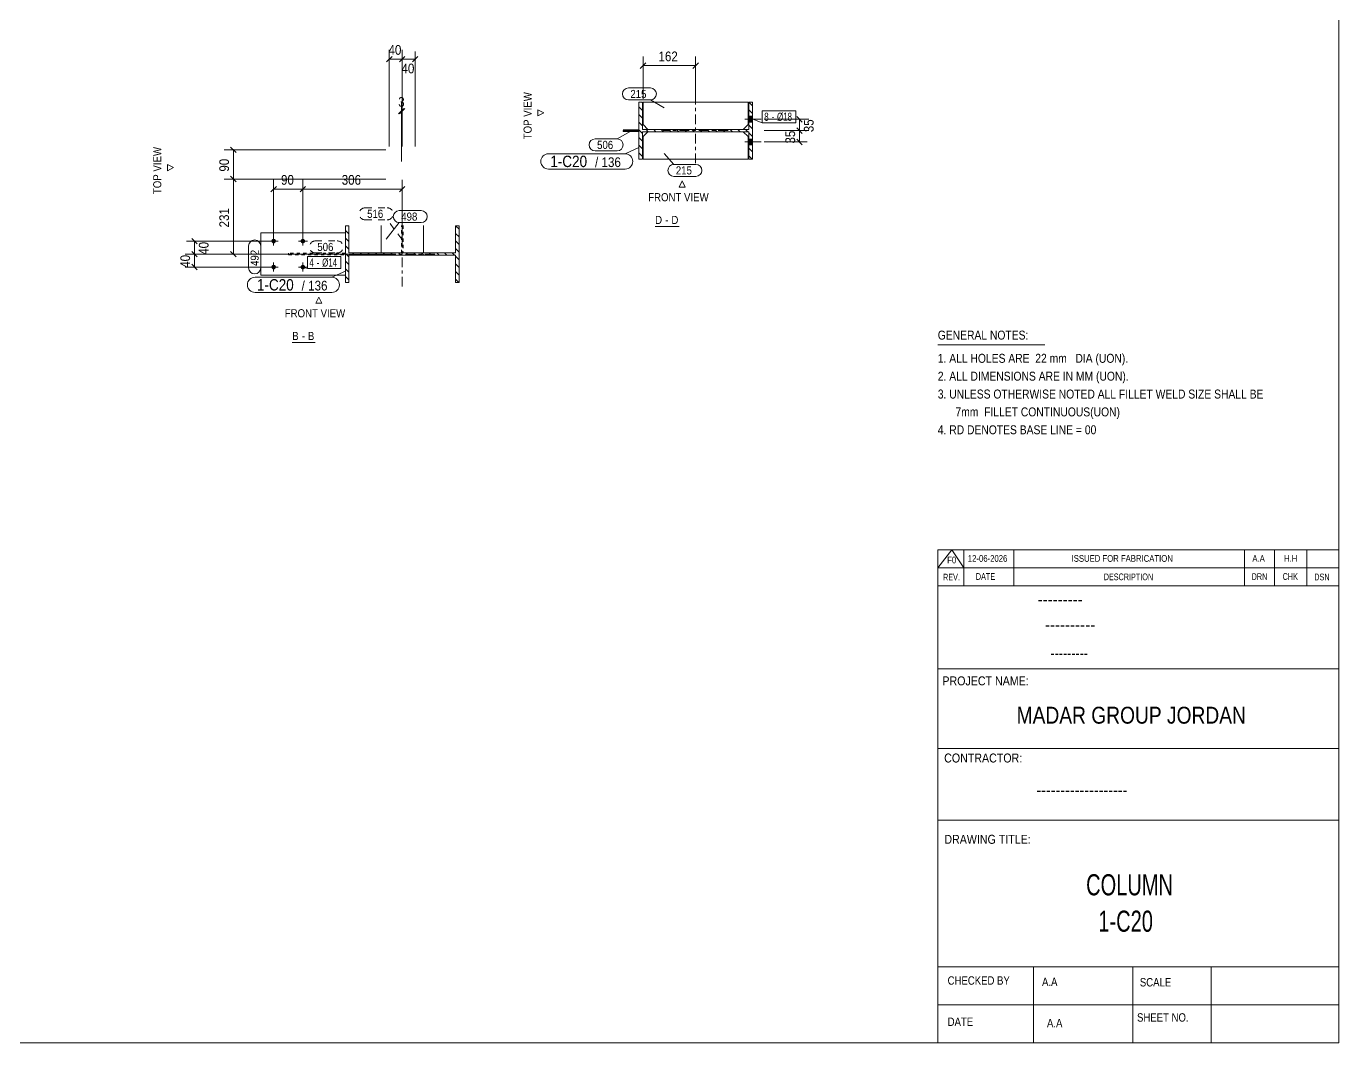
# Model space of a CAD drawing. Header units: millimetres. Extents: x 2 to 825, y 1 to 579.
# Drawn here: x 420.7 to 825, y 5 to 317.9 of the extents above; entities that cross this region are included whole.
import ezdxf

# ---------------------------------------------------------------- set-up
doc = ezdxf.new("R2010")
doc.units = ezdxf.units.MM
for name, pattern in [('XKITLINE00', [0]), ('XKITLINE01', [4, 1, -1, 1, -1]), ('XKITLINE02', [4, 2, -2]), ('XKITLINE03', [6, 3, -1, 1, -1])]:
    doc.linetypes.add(name, pattern=pattern)
for name, color, linetype, lineweight in [('Bolt', 3, 'Continuous', 0), ('BoltMark', 7, 'Continuous', 0), ('Dimensions', 7, 'Continuous', 0), ('DrawingSheet', 5, 'Continuous', 0), ('OtherObjectType', 7, 'Continuous', 0), ('Part', 2, 'Continuous', 0), ('PartMark', 7, 'Continuous', 0)]:
    doc.layers.add(name, color=color, linetype=linetype, lineweight=lineweight)
doc.styles.add('@ARIAL_UNICODE_MS_BOLD', font='ARIAL.TTF')
doc.styles.add('ARIAL', font='ARIAL.TTF')
doc.styles.add('ARIAL_NARROW', font='ARIALN.TTF')
doc.styles.add('COMIC_SANS_MS_BOLD', font='COMICBD.TTF')
doc.styles.add('SWIS721_EX_BT', font='ARIAL.TTF')
doc.styles.add('SWISSE', font='ARIAL.TTF')

# ---------------------------------------------------------------- blocks, each defined once
blk = doc.blocks.new('*A1')
at = {"layer": 'Part', "color": 7, "linetype": 'XKITLINE00', "lineweight": 0}
for p, q in [((610.51, 291.98), (609.41, 293.08)), ((610.51, 294.34), (610.31, 294.54)), ((644.41, 293.44), (643.31, 294.54)), ((644.41, 291.08), (643.31, 292.18)), ((610.51, 289.62), (609.41, 290.72)), ((610.51, 287.26), (609.41, 288.36)), ((644.41, 288.72), (643.31, 289.82)), ((644.41, 286.37), (643.31, 287.47)), ((610.51, 284.91), (609.41, 286.01)), ((610.51, 282.55), (609.41, 283.65)), ((612.34, 285.44), (611.64, 286.14)), ((614.7, 285.44), (614, 286.14)), ((617.05, 285.44), (616.35, 286.14)), ((619.41, 285.44), (618.71, 286.14)), ((621.77, 285.44), (621.07, 286.14)), ((624.13, 285.44), (623.43, 286.14)), ((626.48, 285.44), (625.78, 286.14)), ((628.84, 285.44), (628.14, 286.14)), ((631.2, 285.44), (630.5, 286.14)), ((633.55, 285.44), (632.85, 286.14)), ((635.91, 285.44), (635.21, 286.14)), ((638.27, 285.44), (637.57, 286.14)), ((640.63, 285.44), (639.93, 286.14)), ((642.98, 285.44), (642.28, 286.14)), ((644.41, 284.01), (643.31, 285.11)), ((610.51, 280.19), (609.41, 281.29)), ((644.41, 281.65), (643.31, 282.75)), ((644.41, 279.29), (643.31, 280.39)), ((610.51, 277.83), (609.41, 278.93)), ((644.31, 277.04), (643.31, 278.04))]:
    blk.add_line(p, q, dxfattribs=at)
blk = doc.blocks.new('*A2')
at = {"layer": 'Part', "color": 7, "linetype": 'XKITLINE00', "lineweight": 0}
for p, q in [((604.83, 285.77), (604.59, 286.01)), ((604.79, 285.74), (604.59, 285.94)), ((604.76, 285.71), (604.59, 285.87)), ((604.73, 285.67), (604.59, 285.81)), ((604.69, 285.64), (604.59, 285.74)), ((604.66, 285.61), (604.59, 285.67)), ((604.63, 285.57), (604.59, 285.61)), ((604.86, 285.81), (604.63, 286.04)), ((604.66, 285.54), (604.63, 285.57)), ((604.73, 285.54), (604.66, 285.61)), ((604.79, 285.54), (604.69, 285.64)), ((604.9, 285.84), (604.7, 286.04)), ((604.86, 285.54), (604.73, 285.67)), ((604.93, 285.54), (604.76, 285.71)), ((604.93, 285.87), (604.77, 286.04)), ((605, 285.54), (604.79, 285.74)), ((604.96, 285.91), (604.83, 286.04)), ((605.06, 285.54), (604.83, 285.77)), ((605.13, 285.54), (604.86, 285.81)), ((605, 285.94), (604.9, 286.04)), ((605.2, 285.54), (604.9, 285.84)), ((605.27, 285.54), (604.93, 285.87)), ((605.33, 285.54), (604.96, 285.91)), ((605.03, 285.98), (604.97, 286.04)), ((605.4, 285.54), (605, 285.94)), ((605.47, 285.54), (605.03, 285.98)), ((605.06, 286.01), (605.04, 286.04)), ((605.54, 285.54), (605.06, 286.01)), ((605.6, 285.54), (605.1, 286.04)), ((605.67, 285.54), (605.17, 286.04)), ((605.74, 285.54), (605.24, 286.04)), ((605.8, 285.54), (605.3, 286.04)), ((605.87, 285.54), (605.37, 286.04)), ((605.94, 285.54), (605.44, 286.04)), ((606.01, 285.54), (605.51, 286.04)), ((606.07, 285.54), (605.57, 286.04)), ((606.14, 285.54), (605.64, 286.04)), ((606.21, 285.54), (605.71, 286.04)), ((606.28, 285.54), (605.78, 286.04)), ((606.34, 285.54), (605.84, 286.04)), ((606.41, 285.54), (605.91, 286.04)), ((606.48, 285.54), (605.98, 286.04)), ((606.55, 285.54), (606.05, 286.04)), ((606.61, 285.54), (606.11, 286.04)), ((606.68, 285.54), (606.18, 286.04)), ((606.75, 285.54), (606.25, 286.04)), ((606.82, 285.54), (606.32, 286.04)), ((606.88, 285.54), (606.38, 286.04)), ((606.95, 285.54), (606.45, 286.04)), ((607.02, 285.54), (606.52, 286.04)), ((607.08, 285.54), (606.58, 286.04)), ((607.15, 285.54), (606.65, 286.04)), ((607.22, 285.54), (606.72, 286.04)), ((607.29, 285.54), (606.79, 286.04)), ((607.35, 285.54), (606.85, 286.04)), ((607.42, 285.54), (606.92, 286.04)), ((607.49, 285.54), (606.99, 286.04)), ((607.56, 285.54), (607.06, 286.04)), ((607.62, 285.54), (607.12, 286.04)), ((607.69, 285.54), (607.19, 286.04)), ((607.76, 285.54), (607.26, 286.04)), ((607.83, 285.54), (607.33, 286.04)), ((607.89, 285.54), (607.39, 286.04)), ((607.96, 285.54), (607.46, 286.04)), ((608.03, 285.54), (607.53, 286.04)), ((608.09, 285.54), (607.59, 286.04)), ((608.16, 285.54), (607.66, 286.04)), ((608.23, 285.54), (607.73, 286.04)), ((608.3, 285.54), (607.8, 286.04)), ((608.36, 285.54), (607.86, 286.04)), ((608.43, 285.54), (607.93, 286.04)), ((608.5, 285.54), (608, 286.04)), ((608.57, 285.54), (608.07, 286.04)), ((608.63, 285.54), (608.13, 286.04)), ((608.7, 285.54), (608.2, 286.04)), ((608.77, 285.54), (608.27, 286.04)), ((608.84, 285.54), (608.34, 286.04)), ((608.9, 285.54), (608.4, 286.04)), ((608.97, 285.54), (608.47, 286.04)), ((609.04, 285.54), (608.54, 286.04)), ((609.11, 285.54), (608.61, 286.04)), ((609.17, 285.54), (608.67, 286.04)), ((609.24, 285.54), (608.74, 286.04)), ((609.31, 285.54), (608.81, 286.04)), ((609.37, 285.54), (608.87, 286.04)), ((609.41, 285.57), (608.94, 286.04)), ((609.41, 285.63), (609.01, 286.04)), ((609.41, 285.7), (609.08, 286.04)), ((609.41, 285.77), (609.14, 286.04)), ((609.41, 285.84), (609.21, 286.04)), ((609.41, 285.9), (609.28, 286.04)), ((609.41, 285.97), (609.35, 286.04))]:
    blk.add_line(p, q, dxfattribs=at)
blk = doc.blocks.new('*A3')
at = {"layer": 'Part', "color": 7, "linetype": 'XKITLINE00', "lineweight": 0}
for p, q in [((520.15, 253.97), (519.05, 255.07)), ((520.15, 256.33), (519.95, 256.53)), ((554.05, 255.43), (552.95, 256.53)), ((520.15, 251.62), (519.05, 252.72)), ((554.05, 253.07), (552.95, 254.17)), ((554.05, 250.72), (552.95, 251.82)), ((520.15, 249.26), (519.05, 250.36)), ((520.15, 246.9), (519.05, 248)), ((521.98, 247.43), (521.28, 248.13)), ((524.33, 247.43), (523.63, 248.13)), ((526.69, 247.43), (525.99, 248.13)), ((529.05, 247.43), (528.35, 248.13)), ((531.4, 247.43), (530.7, 248.13)), ((533.76, 247.43), (533.06, 248.13)), ((536.12, 247.43), (535.42, 248.13)), ((538.48, 247.43), (537.78, 248.13)), ((540.83, 247.43), (540.13, 248.13)), ((543.19, 247.43), (542.49, 248.13)), ((545.55, 247.43), (544.85, 248.13)), ((547.91, 247.43), (547.21, 248.13)), ((550.26, 247.43), (549.56, 248.13)), ((552.62, 247.43), (551.92, 248.13)), ((554.05, 248.36), (552.95, 249.46)), ((554.05, 246), (552.95, 247.1)), ((520.15, 244.54), (519.05, 245.64)), ((520.15, 242.19), (519.05, 243.29)), ((554.05, 243.65), (552.95, 244.75)), ((520.15, 239.83), (519.05, 240.93)), ((554.05, 241.29), (552.95, 242.39)), ((553.95, 239.03), (552.95, 240.03))]:
    blk.add_line(p, q, dxfattribs=at)
blk = doc.blocks.new('*A82')
at = {"layer": 'Bolt'}
for points in [[(643.31, 290.19), (644.41, 290.19), (644.41, 288.39), (643.31, 288.39)], [(643.31, 290.19), (644.41, 290.19), (644.41, 288.39), (643.31, 288.39)], [(643.31, 283.19), (644.41, 283.19), (644.41, 281.39), (643.31, 281.39)], [(643.31, 283.19), (644.41, 283.19), (644.41, 281.39), (643.31, 281.39)]]:
    blk.add_hatch(color=3, dxfattribs=at).paths.add_polyline_path(points, flags=17)
at = {"layer": 'Bolt', "color": 3, "linetype": 'XKITLINE00', "lineweight": 0}
for p, q in [((642.06, 289.29), (647.06, 289.29)), ((642.06, 289.29), (647.06, 289.29)), ((643.31, 290.19), (644.41, 290.19)), ((643.31, 290.19), (644.41, 290.19)), ((643.31, 288.39), (644.41, 288.39)), ((643.31, 288.39), (644.41, 288.39)), ((643.31, 283.19), (644.41, 283.19)), ((643.31, 283.19), (644.41, 283.19)), ((642.06, 282.29), (647.06, 282.29)), ((642.06, 282.29), (647.06, 282.29)), ((643.31, 281.39), (644.41, 281.39)), ((643.31, 281.39), (644.41, 281.39))]:
    blk.add_line(p, q, dxfattribs=at)
blk = doc.blocks.new('*A83')
at = {"layer": 'Part', "color": 7, "linetype": 'XKITLINE03', "lineweight": 0}
for p, q in [((626.91, 275.79), (626.91, 295.79)), ((636.91, 285.79), (616.91, 285.79))]:
    blk.add_line(p, q, dxfattribs=at)
at = {"layer": 'Part', "color": 2, "linetype": 'XKITLINE00', "lineweight": 0}
for p, q in [((609.41, 277.04), (609.41, 294.54)), ((609.41, 294.54), (610.51, 294.54)), ((610.51, 294.54), (610.51, 286.14)), ((643.31, 294.54), (644.41, 294.54)), ((643.31, 286.14), (643.31, 294.54)), ((644.41, 294.54), (644.41, 277.04)), ((610.51, 286.14), (643.31, 286.14)), ((643.31, 285.44), (610.51, 285.44)), ((610.51, 285.44), (610.51, 277.04)), ((643.31, 277.04), (643.31, 285.44)), ((610.51, 277.04), (609.41, 277.04)), ((644.41, 277.04), (643.31, 277.04))]:
    blk.add_line(p, q, dxfattribs=at)
blk = doc.blocks.new('*A84')
at = {"layer": 'Part', "color": 2, "linetype": 'XKITLINE00', "lineweight": 0}
for p, q in [((604.59, 286.04), (609.41, 286.04)), ((609.41, 285.54), (604.59, 285.54)), ((609.41, 285.54), (609.41, 286.04))]:
    blk.add_line(p, q, dxfattribs=at)
at = {"layer": 'Part', "color": 7, "linetype": 'XKITLINE01', "lineweight": 0}
blk.add_line((609.41, 286.04), (609.41, 285.54), dxfattribs=at)
blk = doc.blocks.new('*A85')
at = {"layer": 'Part', "color": 2, "linetype": 'XKITLINE00', "lineweight": 0}
for p, q in [((610.71, 283.94), (612.21, 285.44)), ((610.71, 277.04), (610.71, 283.94)), ((641.61, 285.44), (643.11, 283.94)), ((643.11, 283.94), (643.11, 277.04)), ((643.11, 277.04), (610.71, 277.04))]:
    blk.add_line(p, q, dxfattribs=at)
at = {"layer": 'Part', "color": 7, "linetype": 'XKITLINE01', "lineweight": 0}
blk.add_line((612.21, 285.44), (641.61, 285.44), dxfattribs=at)
blk = doc.blocks.new('*A86')
at = {"layer": 'Part', "color": 2, "linetype": 'XKITLINE00', "lineweight": 0}
for p, q in [((610.71, 294.54), (643.11, 294.54)), ((610.71, 287.64), (610.71, 294.54)), ((643.11, 294.54), (643.11, 287.64)), ((612.21, 286.14), (610.71, 287.64)), ((643.11, 287.64), (641.61, 286.14))]:
    blk.add_line(p, q, dxfattribs=at)
at = {"layer": 'Part', "color": 7, "linetype": 'XKITLINE01', "lineweight": 0}
blk.add_line((612.21, 286.14), (641.61, 286.14), dxfattribs=at)
blk = doc.blocks.new('*A87')
at = {"layer": 'Bolt'}
for points in [[(496.98, 252.48), (497.02, 252.48), (497.05, 252.47), (497.09, 252.47), (497.12, 252.46), (497.15, 252.45), (497.19, 252.44), (497.22, 252.43), (497.25, 252.41), (497.28, 252.4), (497.31, 252.38), (497.34, 252.36), (497.37, 252.34), (497.39, 252.32), (497.42, 252.3), (497.44, 252.28), (497.47, 252.25), (497.49, 252.23), (497.51, 252.2), (497.53, 252.17), (497.55, 252.14), (497.57, 252.11), (497.58, 252.08), (497.6, 252.05), (497.61, 252.02), (497.62, 251.99), (497.63, 251.95), (497.64, 251.92), (497.64, 251.88), (497.65, 251.85), (497.65, 251.82), (497.65, 251.78), (497.65, 251.75), (497.65, 251.71), (497.64, 251.68), (497.64, 251.65), (497.63, 251.61), (497.62, 251.58), (497.61, 251.55), (497.6, 251.51), (497.58, 251.48), (497.57, 251.45), (497.55, 251.42), (497.53, 251.39), (497.51, 251.37), (497.49, 251.34), (497.47, 251.31), (497.44, 251.29), (497.42, 251.26), (497.39, 251.24), (497.37, 251.22), (497.34, 251.2), (497.31, 251.18), (497.28, 251.16), (497.25, 251.15), (497.22, 251.14), (497.19, 251.12), (497.15, 251.11), (497.12, 251.1), (497.09, 251.1), (497.05, 251.09), (497.02, 251.09), (496.98, 251.08), (496.95, 251.08), (496.92, 251.08), (496.88, 251.09), (496.85, 251.09), (496.81, 251.1), (496.78, 251.1), (496.75, 251.11), (496.71, 251.12), (496.68, 251.14), (496.65, 251.15), (496.62, 251.16), (496.59, 251.18), (496.56, 251.2), (496.53, 251.22), (496.51, 251.24), (496.48, 251.26), (496.45, 251.29), (496.43, 251.31), (496.41, 251.34), (496.39, 251.37), (496.37, 251.39), (496.35, 251.42), (496.33, 251.45), (496.32, 251.48), (496.3, 251.51), (496.29, 251.55), (496.28, 251.58), (496.27, 251.61), (496.26, 251.65), (496.26, 251.68), (496.25, 251.71), (496.25, 251.75), (496.25, 251.78), (496.25, 251.82), (496.25, 251.85), (496.26, 251.88), (496.26, 251.92), (496.27, 251.95), (496.28, 251.99), (496.29, 252.02), (496.3, 252.05), (496.32, 252.08), (496.33, 252.11), (496.35, 252.14), (496.37, 252.17), (496.39, 252.2), (496.41, 252.23), (496.43, 252.25), (496.45, 252.28), (496.48, 252.3), (496.51, 252.32), (496.53, 252.34), (496.56, 252.36), (496.59, 252.38), (496.62, 252.4), (496.65, 252.41), (496.68, 252.43), (496.71, 252.44), (496.75, 252.45), (496.78, 252.46), (496.81, 252.47), (496.85, 252.47), (496.88, 252.48), (496.92, 252.48), (496.95, 252.48)], [(505.98, 252.48), (506.02, 252.48), (506.05, 252.47), (506.09, 252.47), (506.12, 252.46), (506.15, 252.45), (506.19, 252.44), (506.22, 252.43), (506.25, 252.41), (506.28, 252.4), (506.31, 252.38), (506.34, 252.36), (506.37, 252.34), (506.39, 252.32), (506.42, 252.3), (506.44, 252.28), (506.47, 252.25), (506.49, 252.23), (506.51, 252.2), (506.53, 252.17), (506.55, 252.14), (506.57, 252.11), (506.58, 252.08), (506.6, 252.05), (506.61, 252.02), (506.62, 251.99), (506.63, 251.95), (506.64, 251.92), (506.64, 251.88), (506.65, 251.85), (506.65, 251.82), (506.65, 251.78), (506.65, 251.75), (506.65, 251.71), (506.64, 251.68), (506.64, 251.65), (506.63, 251.61), (506.62, 251.58), (506.61, 251.55), (506.6, 251.51), (506.58, 251.48), (506.57, 251.45), (506.55, 251.42), (506.53, 251.39), (506.51, 251.37), (506.49, 251.34), (506.47, 251.31), (506.44, 251.29), (506.42, 251.26), (506.39, 251.24), (506.37, 251.22), (506.34, 251.2), (506.31, 251.18), (506.28, 251.16), (506.25, 251.15), (506.22, 251.14), (506.19, 251.12), (506.15, 251.11), (506.12, 251.1), (506.09, 251.1), (506.05, 251.09), (506.02, 251.09), (505.98, 251.08), (505.95, 251.08), (505.92, 251.08), (505.88, 251.09), (505.85, 251.09), (505.81, 251.1), (505.78, 251.1), (505.75, 251.11), (505.71, 251.12), (505.68, 251.14), (505.65, 251.15), (505.62, 251.16), (505.59, 251.18), (505.56, 251.2), (505.53, 251.22), (505.51, 251.24), (505.48, 251.26), (505.45, 251.29), (505.43, 251.31), (505.41, 251.34), (505.39, 251.37), (505.37, 251.39), (505.35, 251.42), (505.33, 251.45), (505.32, 251.48), (505.3, 251.51), (505.29, 251.55), (505.28, 251.58), (505.27, 251.61), (505.26, 251.65), (505.26, 251.68), (505.25, 251.71), (505.25, 251.75), (505.25, 251.78), (505.25, 251.82), (505.25, 251.85), (505.26, 251.88), (505.26, 251.92), (505.27, 251.95), (505.28, 251.99), (505.29, 252.02), (505.3, 252.05), (505.32, 252.08), (505.33, 252.11), (505.35, 252.14), (505.37, 252.17), (505.39, 252.2), (505.41, 252.23), (505.43, 252.25), (505.45, 252.28), (505.48, 252.3), (505.51, 252.32), (505.53, 252.34), (505.56, 252.36), (505.59, 252.38), (505.62, 252.4), (505.65, 252.41), (505.68, 252.43), (505.71, 252.44), (505.75, 252.45), (505.78, 252.46), (505.81, 252.47), (505.85, 252.47), (505.88, 252.48), (505.92, 252.48), (505.95, 252.48)], [(496.98, 244.48), (497.02, 244.48), (497.05, 244.47), (497.09, 244.47), (497.12, 244.46), (497.15, 244.45), (497.19, 244.44), (497.22, 244.43), (497.25, 244.41), (497.28, 244.4), (497.31, 244.38), (497.34, 244.36), (497.37, 244.34), (497.39, 244.32), (497.42, 244.3), (497.44, 244.28), (497.47, 244.25), (497.49, 244.23), (497.51, 244.2), (497.53, 244.17), (497.55, 244.14), (497.57, 244.11), (497.58, 244.08), (497.6, 244.05), (497.61, 244.02), (497.62, 243.99), (497.63, 243.95), (497.64, 243.92), (497.64, 243.88), (497.65, 243.85), (497.65, 243.82), (497.65, 243.78), (497.65, 243.75), (497.65, 243.71), (497.64, 243.68), (497.64, 243.65), (497.63, 243.61), (497.62, 243.58), (497.61, 243.55), (497.6, 243.51), (497.58, 243.48), (497.57, 243.45), (497.55, 243.42), (497.53, 243.39), (497.51, 243.37), (497.49, 243.34), (497.47, 243.31), (497.44, 243.29), (497.42, 243.26), (497.39, 243.24), (497.37, 243.22), (497.34, 243.2), (497.31, 243.18), (497.28, 243.16), (497.25, 243.15), (497.22, 243.14), (497.19, 243.12), (497.15, 243.11), (497.12, 243.1), (497.09, 243.1), (497.05, 243.09), (497.02, 243.09), (496.98, 243.08), (496.95, 243.08), (496.92, 243.08), (496.88, 243.09), (496.85, 243.09), (496.81, 243.1), (496.78, 243.1), (496.75, 243.11), (496.71, 243.12), (496.68, 243.14), (496.65, 243.15), (496.62, 243.16), (496.59, 243.18), (496.56, 243.2), (496.53, 243.22), (496.51, 243.24), (496.48, 243.26), (496.45, 243.29), (496.43, 243.31), (496.41, 243.34), (496.39, 243.37), (496.37, 243.39), (496.35, 243.42), (496.33, 243.45), (496.32, 243.48), (496.3, 243.51), (496.29, 243.55), (496.28, 243.58), (496.27, 243.61), (496.26, 243.65), (496.26, 243.68), (496.25, 243.71), (496.25, 243.75), (496.25, 243.78), (496.25, 243.82), (496.25, 243.85), (496.26, 243.88), (496.26, 243.92), (496.27, 243.95), (496.28, 243.99), (496.29, 244.02), (496.3, 244.05), (496.32, 244.08), (496.33, 244.11), (496.35, 244.14), (496.37, 244.17), (496.39, 244.2), (496.41, 244.23), (496.43, 244.25), (496.45, 244.28), (496.48, 244.3), (496.51, 244.32), (496.53, 244.34), (496.56, 244.36), (496.59, 244.38), (496.62, 244.4), (496.65, 244.41), (496.68, 244.43), (496.71, 244.44), (496.75, 244.45), (496.78, 244.46), (496.81, 244.47), (496.85, 244.47), (496.88, 244.48), (496.92, 244.48), (496.95, 244.48)], [(505.98, 244.48), (506.02, 244.48), (506.05, 244.47), (506.09, 244.47), (506.12, 244.46), (506.15, 244.45), (506.19, 244.44), (506.22, 244.43), (506.25, 244.41), (506.28, 244.4), (506.31, 244.38), (506.34, 244.36), (506.37, 244.34), (506.39, 244.32), (506.42, 244.3), (506.44, 244.28), (506.47, 244.25), (506.49, 244.23), (506.51, 244.2), (506.53, 244.17), (506.55, 244.14), (506.57, 244.11), (506.58, 244.08), (506.6, 244.05), (506.61, 244.02), (506.62, 243.99), (506.63, 243.95), (506.64, 243.92), (506.64, 243.88), (506.65, 243.85), (506.65, 243.82), (506.65, 243.78), (506.65, 243.75), (506.65, 243.71), (506.64, 243.68), (506.64, 243.65), (506.63, 243.61), (506.62, 243.58), (506.61, 243.55), (506.6, 243.51), (506.58, 243.48), (506.57, 243.45), (506.55, 243.42), (506.53, 243.39), (506.51, 243.37), (506.49, 243.34), (506.47, 243.31), (506.44, 243.29), (506.42, 243.26), (506.39, 243.24), (506.37, 243.22), (506.34, 243.2), (506.31, 243.18), (506.28, 243.16), (506.25, 243.15), (506.22, 243.14), (506.19, 243.12), (506.15, 243.11), (506.12, 243.1), (506.09, 243.1), (506.05, 243.09), (506.02, 243.09), (505.98, 243.08), (505.95, 243.08), (505.92, 243.08), (505.88, 243.09), (505.85, 243.09), (505.81, 243.1), (505.78, 243.1), (505.75, 243.11), (505.71, 243.12), (505.68, 243.14), (505.65, 243.15), (505.62, 243.16), (505.59, 243.18), (505.56, 243.2), (505.53, 243.22), (505.51, 243.24), (505.48, 243.26), (505.45, 243.29), (505.43, 243.31), (505.41, 243.34), (505.39, 243.37), (505.37, 243.39), (505.35, 243.42), (505.33, 243.45), (505.32, 243.48), (505.3, 243.51), (505.29, 243.55), (505.28, 243.58), (505.27, 243.61), (505.26, 243.65), (505.26, 243.68), (505.25, 243.71), (505.25, 243.75), (505.25, 243.78), (505.25, 243.82), (505.25, 243.85), (505.26, 243.88), (505.26, 243.92), (505.27, 243.95), (505.28, 243.99), (505.29, 244.02), (505.3, 244.05), (505.32, 244.08), (505.33, 244.11), (505.35, 244.14), (505.37, 244.17), (505.39, 244.2), (505.41, 244.23), (505.43, 244.25), (505.45, 244.28), (505.48, 244.3), (505.51, 244.32), (505.53, 244.34), (505.56, 244.36), (505.59, 244.38), (505.62, 244.4), (505.65, 244.41), (505.68, 244.43), (505.71, 244.44), (505.75, 244.45), (505.78, 244.46), (505.81, 244.47), (505.85, 244.47), (505.88, 244.48), (505.92, 244.48), (505.95, 244.48)]]:
    blk.add_hatch(color=3, dxfattribs=at).paths.add_polyline_path(points, flags=17)
at = {"layer": 'Bolt', "color": 3, "linetype": 'XKITLINE00', "lineweight": 0}
for p, q in [((495.55, 251.78), (498.35, 251.78)), ((496.95, 253.18), (496.95, 250.38)), ((504.55, 251.78), (507.35, 251.78)), ((505.95, 253.18), (505.95, 250.38)), ((495.55, 243.78), (498.35, 243.78)), ((496.95, 245.18), (496.95, 242.38)), ((504.55, 243.78), (507.35, 243.78)), ((505.95, 245.18), (505.95, 242.38))]:
    blk.add_line(p, q, dxfattribs=at)
blk = doc.blocks.new('*A88')
at = {"layer": 'Part', "color": 2, "linetype": 'XKITLINE00', "lineweight": 0}
for p, q in [((519.05, 239.03), (519.05, 256.53)), ((519.05, 256.53), (520.15, 256.53)), ((520.15, 256.53), (520.15, 248.13)), ((552.95, 256.53), (554.05, 256.53)), ((552.95, 248.13), (552.95, 256.53)), ((554.05, 256.53), (554.05, 239.03)), ((520.15, 248.13), (552.95, 248.13)), ((552.95, 247.43), (520.15, 247.43)), ((520.15, 247.43), (520.15, 239.03)), ((552.95, 239.03), (552.95, 247.43)), ((520.15, 239.03), (519.05, 239.03)), ((554.05, 239.03), (552.95, 239.03))]:
    blk.add_line(p, q, dxfattribs=at)
at = {"layer": 'Part', "color": 7, "linetype": 'XKITLINE03', "lineweight": 0}
for p, q in [((536.55, 237.78), (536.55, 257.78)), ((546.55, 247.78), (526.55, 247.78))]:
    blk.add_line(p, q, dxfattribs=at)
blk = doc.blocks.new('*A89')
at = {"layer": 'Part', "color": 2, "linetype": 'XKITLINE00', "lineweight": 0}
for p, q in [((530.05, 256.6), (530.05, 248.13)), ((543.05, 248.13), (543.05, 256.6))]:
    blk.add_line(p, q, dxfattribs=at)
at = {"layer": 'Part', "color": 7, "linetype": 'XKITLINE01', "lineweight": 0}
blk.add_line((530.05, 248.13), (543.05, 248.13), dxfattribs=at)
blk = doc.blocks.new('*A90')
at = {"layer": 'Part', "color": 7, "linetype": 'XKITLINE01', "lineweight": 0}
for p, q in [((536.3, 248.13), (536.3, 256.6)), ((536.8, 256.6), (536.8, 248.13)), ((536.8, 248.13), (536.3, 248.13)), ((536.3, 248.13), (536.8, 248.13))]:
    blk.add_line(p, q, dxfattribs=at)
blk = doc.blocks.new('*A91')
at = {"layer": 'Part', "color": 7, "linetype": 'XKITLINE01', "lineweight": 0}
for p, q in [((519.05, 248.03), (501.55, 248.03)), ((501.55, 248.03), (501.55, 247.53)), ((501.55, 247.53), (519.05, 247.53)), ((519.05, 248.03), (519.05, 248.03)), ((519.05, 247.53), (519.05, 248.03)), ((519.05, 248.03), (519.05, 247.53)), ((519.05, 247.53), (519.05, 247.53))]:
    blk.add_line(p, q, dxfattribs=at)
blk = doc.blocks.new('*A92')
at = {"layer": 'Part', "color": 2, "linetype": 'XKITLINE00', "lineweight": 0}
for p, q in [((493.05, 241.28), (493.05, 254.28)), ((493.05, 254.28), (519.05, 254.28)), ((493.05, 241.28), (519.05, 241.28))]:
    blk.add_line(p, q, dxfattribs=at)
at = {"layer": 'Part', "color": 7, "linetype": 'XKITLINE01', "lineweight": 0}
blk.add_line((519.05, 241.28), (519.05, 254.28), dxfattribs=at)
blk = doc.blocks.new('*A109')
at = {"layer": 'DrawingSheet', "color": 5, "linetype": 'XKITLINE00', "lineweight": 0}
for p, q in [((825, 5), (825, 579)), ((5, 5), (825, 5))]:
    blk.add_line(p, q, dxfattribs=at)
blk = doc.blocks.new('*A111')
at = {"layer": 'OtherObjectType', "color": 7, "linetype": 'XKITLINE00', "lineweight": 0}
blk.add_line((701.5, 219.82), (734.5, 219.82), dxfattribs=at)
at = {"layer": 'OtherObjectType', "color": 7, "style": 'ARIAL_NARROW', "width": 1.008832}
for s, p in [('GENERAL NOTES:', (701.5, 221.47)), ('1. ALL HOLES ARE  22 mm   DIA (UON).', (701.5, 214.32)), ('2. ALL DIMENSIONS ARE IN MM (UON).', (701.5, 208.82)), ('3. UNLESS OTHERWISE NOTED ALL FILLET WELD SIZE SHALL BE', (701.5, 203.32)), ('7mm  FILLET CONTINUOUS(UON)', (706.95, 197.82)), ('4. RD DENOTES BASE LINE = 00', (701.5, 192.32))]:
    blk.add_text(s, height=2.75, dxfattribs=at).set_placement(p)
blk = doc.blocks.new('*A112')
at = {"layer": 'OtherObjectType', "color": 7, "linetype": 'XKITLINE00', "lineweight": 0}
for p, q in [((701.5, 156.76), (825, 156.76)), ((701.5, 151.21), (705.82, 156.76)), ((701.5, 151.21), (701.5, 156.76)), ((705.82, 156.76), (709.53, 151.21)), ((709.53, 151.21), (709.53, 156.76)), ((724.97, 151.21), (724.97, 156.76)), ((795.98, 151.21), (795.98, 156.76)), ((805.24, 151.21), (805.24, 156.76)), ((815.12, 151.21), (815.12, 156.76)), ((825, 151.21), (825, 156.76)), ((701.5, 151.21), (825, 151.21)), ((701.5, 145.65), (701.5, 151.21)), ((705.21, 151.21), (825, 151.21)), ((709.53, 145.65), (709.53, 151.21)), ((724.97, 145.65), (724.97, 151.21)), ((795.98, 145.65), (795.98, 151.21)), ((805.24, 145.65), (805.24, 151.21)), ((815.12, 145.65), (815.12, 151.21)), ((825, 145.65), (825, 151.21))]:
    blk.add_line(p, q, dxfattribs=at)
at = {"layer": 'OtherObjectType', "color": 7, "style": 'ARIAL_NARROW'}
for s, height, width, p in [('F0', 2.058, 1.008832, (704.4, 152.59)), ('12-06-2026', 2.058, 1.008832, (710.76, 153.06)), ('ISSUED FOR FABRICATION', 2.0583, 1.008832, (742.71, 153.06)), ('A.A', 2.058, 1.008832, (798.4, 153.06)), ('H.H', 2.058, 1.008832, (808.13, 153.06)), ('CHK', 2.058, 0.907949, (807.72, 147.5)), ('REV.', 2.058, 0.907949, (703.13, 147.31)), ('DATE', 2.058, 0.907949, (713.23, 147.5)), ('DESCRIPTION', 2.0583, 0.907949, (752.61, 147.39)), ('DRN', 2.058, 0.907949, (798.17, 147.47)), ('DSN', 2.058, 0.907949, (817.47, 147.35))]:
    blk.add_text(s, height=height, dxfattribs=dict(at, width=width)).set_placement(p)
blk = doc.blocks.new('*A114')
at = {"layer": 'OtherObjectType', "color": 2, "linetype": 'XKITLINE00', "lineweight": 0}
for p, q in [((701.5, 145.65), (825, 145.65)), ((701.5, 5), (701.5, 145.64)), ((824.98, 145.64), (825, 5)), ((825, 120.14), (701.5, 120.14)), ((701.5, 95.63), (825, 95.63)), ((825, 73.49), (701.5, 73.49)), ((825, 28.4), (701.5, 28.4)), ((730.94, 28.4), (730.94, 5)), ((761.62, 5), (761.62, 28.4)), ((785.75, 5), (785.75, 28.4)), ((825, 16.7), (701.5, 16.7)), ((825, 5), (701.5, 5))]:
    blk.add_line(p, q, dxfattribs=at)
at = {"layer": 'OtherObjectType', "color": 4, "style": '@ARIAL_UNICODE_MS_BOLD', "width": 0.85}
blk.add_text('---------', height=3.9, dxfattribs=at).set_placement((732.23, 139.59))
at = {"layer": 'OtherObjectType', "color": 7, "style": 'ARIAL', "width": 0.85}
for s, height, p in [('----------', 3.9, (734.56, 131.77)), ('---------', 3.25, (736.21, 123.31))]:
    blk.add_text(s, height=height, dxfattribs=at).set_placement(p)
at = {"layer": 'OtherObjectType', "color": 3, "width": 0.85}
for s, style, p in [('PROJECT NAME:', 'SWIS721_EX_BT', (702.92, 115.01)), ('CONTRACTOR:', 'SWISSE', (703.47, 91.27)), ('DRAWING TITLE:', 'SWIS721_EX_BT', (703.53, 66.24))]:
    blk.add_text(s, height=2.7618, dxfattribs=dict(at, style=style)).set_placement(p)
at = {"layer": 'OtherObjectType', "color": 7, "width": 0.85}
for s, height, p in [('MADAR GROUP JORDAN', 5.2, (725.79, 103.23)), ('CHECKED BY', 2.592, (704.53, 22.86)), ('A.A', 2.592, (733.61, 22.45)), ('SCALE', 2.592, (763.74, 22.33)), ('DATE', 2.592, (704.54, 10.16)), ('A.A', 2.592, (735.14, 9.76)), ('SHEET NO.', 2.592, (762.87, 11.49))]:
    blk.add_text(s, height=height, dxfattribs=at).set_placement(p)
at = {"layer": 'OtherObjectType', "color": 1}
for s, height, style, width, p in [('-------------------', 3.9, 'COMIC_SANS_MS_BOLD', 0.85, (731.87, 80.86)), ('COLUMN', 6.5, 'ARIAL', 0.68, (747.19, 50.37)), ('1-C20', 6.5, 'ARIAL', 0.68, (750.95, 39.17))]:
    blk.add_text(s, height=height, dxfattribs=dict(at, style=style, width=width)).set_placement(p)
blk = doc.blocks.new('*A198')
at = {"layer": 'Dimensions', "color": 7, "linetype": 'XKITLINE00', "lineweight": 0}
for p, q in [((648.06, 285.79), (661.31, 285.79)), ((658.06, 286.64), (659.76, 284.94)), ((658.06, 283.14), (659.76, 281.44)), ((658.91, 282.29), (658.91, 285.79)), ((648.06, 282.29), (661.31, 282.29))]:
    blk.add_line(p, q, dxfattribs=at)
at = {"layer": 'Dimensions', "color": 3}
for p in [(658.91, 285.79), (658.91, 282.29)]:
    blk.add_point(p, dxfattribs=at)
at = {"layer": 'Dimensions', "color": 3, "style": 'ARIAL', "width": 0.85}
blk.add_text('35', height=3, rotation=90.0002, dxfattribs=at).set_placement((657.56, 281.81))
blk = doc.blocks.new('*A199')
at = {"layer": 'Dimensions', "color": 7, "linetype": 'XKITLINE00', "lineweight": 0}
for p, q in [((648.06, 289.29), (661.76, 289.29)), ((658.06, 290.14), (659.76, 288.44)), ((658.91, 285.79), (658.91, 289.29)), ((648.06, 285.79), (661.76, 285.79)), ((658.06, 286.64), (659.76, 284.94))]:
    blk.add_line(p, q, dxfattribs=at)
at = {"layer": 'Dimensions', "color": 3}
for p in [(658.91, 289.29), (658.91, 285.79)]:
    blk.add_point(p, dxfattribs=at)
at = {"layer": 'Dimensions', "color": 3, "style": 'ARIAL', "width": 0.85}
blk.add_text('35', height=3, rotation=90.0002, dxfattribs=at).set_placement((663.26, 285.31))
blk = doc.blocks.new('*A200')
at = {"layer": 'Dimensions', "color": 7, "linetype": 'XKITLINE00', "lineweight": 0}
for p, q in [((610.71, 295.54), (610.71, 308.64)), ((626.91, 295.54), (626.91, 308.64)), ((611.56, 306.64), (609.86, 304.94)), ((610.71, 305.79), (626.91, 305.79)), ((627.76, 306.64), (626.06, 304.94))]:
    blk.add_line(p, q, dxfattribs=at)
at = {"layer": 'Dimensions', "color": 3}
for p in [(610.71, 305.79), (626.91, 305.79)]:
    blk.add_point(p, dxfattribs=at)
at = {"layer": 'Dimensions', "color": 3, "style": 'ARIAL', "width": 0.85}
blk.add_text('162', height=3, dxfattribs=at).set_placement((615.48, 307.14))
blk = doc.blocks.new('*A201')
at = {"layer": 'BoltMark', "color": 7, "linetype": 'XKITLINE00', "lineweight": 0}
for p, q in [((647.46, 291.91), (657.76, 291.91)), ((647.46, 288.21), (647.46, 291.91)), ((657.76, 288.21), (657.76, 291.91)), ((644.56, 289.29), (647.46, 288.21)), ((647.46, 288.21), (657.76, 288.21))]:
    blk.add_line(p, q, dxfattribs=at)
at = {"layer": 'BoltMark', "color": 3, "style": 'ARIAL_NARROW', "width": 0.85}
for s, p in [('8', (648.06, 288.81)), ('Ø18', (651.99, 288.81)), ('-', (650.33, 288.81))]:
    blk.add_text(s, height=2.5, dxfattribs=at).set_placement(p)
blk = doc.blocks.new('*A202')
at = {"layer": 'PartMark', "color": 7, "linetype": 'XKITLINE00', "lineweight": 0}
for p, q in [((606.22, 298.92), (612.98, 298.92)), ((606.22, 295.22), (612.98, 295.22)), ((617.22, 292.83), (612.98, 295.22))]:
    blk.add_line(p, q, dxfattribs=at)
for centre, start, end in [((606.22, 297.07), 90, 270), ((612.98, 297.07), 270, 90)]:
    blk.add_arc(centre, 1.85, start, end, dxfattribs=at)
at = {"layer": 'PartMark', "color": 3, "style": 'ARIAL', "width": 0.85}
blk.add_text('215', height=2.5, dxfattribs=at).set_placement((606.82, 295.82))
blk = doc.blocks.new('*A203')
at = {"layer": 'PartMark', "color": 7, "linetype": 'XKITLINE00', "lineweight": 0}
for p, q in [((617.22, 278.75), (620.22, 275.4)), ((620.22, 275.4), (626.99, 275.4)), ((620.22, 271.7), (626.99, 271.7))]:
    blk.add_line(p, q, dxfattribs=at)
for centre, start, end in [((620.22, 273.55), 90, 270), ((626.99, 273.55), 270, 90)]:
    blk.add_arc(centre, 1.85, start, end, dxfattribs=at)
at = {"layer": 'PartMark', "color": 3, "style": 'ARIAL', "width": 0.85}
blk.add_text('215', height=2.5, dxfattribs=at).set_placement((620.82, 272.3))
blk = doc.blocks.new('*A204')
at = {"layer": 'PartMark', "color": 7, "linetype": 'XKITLINE00', "lineweight": 0}
for p, q in [((595.97, 283.25), (602.74, 283.25)), ((606.98, 285.64), (602.74, 283.25)), ((595.97, 279.55), (602.74, 279.55))]:
    blk.add_line(p, q, dxfattribs=at)
for centre, start, end in [((595.97, 281.4), 90, 270), ((602.74, 281.4), 270, 90)]:
    blk.add_arc(centre, 1.85, start, end, dxfattribs=at)
at = {"layer": 'PartMark', "color": 3, "style": 'ARIAL', "width": 0.85}
blk.add_text('506', height=2.5, dxfattribs=at).set_placement((596.57, 280.15))
blk = doc.blocks.new('*A205')
at = {"layer": 'PartMark', "color": 7, "linetype": 'XKITLINE00', "lineweight": 0}
for p, q in [((609.46, 280.57), (605.22, 278.67)), ((581.57, 278.67), (605.22, 278.67)), ((581.57, 273.97), (605.22, 273.97))]:
    blk.add_line(p, q, dxfattribs=at)
for centre, start, end in [((581.57, 276.32), 90, 270), ((605.22, 276.32), 270, 90)]:
    blk.add_arc(centre, 2.35, start, end, dxfattribs=at)
at = {"layer": 'PartMark', "color": 1, "style": 'ARIAL', "width": 0.85}
blk.add_text('1-C20', height=3.5, dxfattribs=at).set_placement((582.17, 274.57))
at = {"layer": 'PartMark', "color": 3, "style": 'ARIAL', "width": 0.85}
for s, p in [('/', (595.93, 274.57)), ('136', (597.94, 274.57))]:
    blk.add_text(s, height=3, dxfattribs=at).set_placement(p)
blk = doc.blocks.new('*A206')
at = {"layer": 'OtherObjectType', "color": 7, "linetype": 'XKITLINE00', "lineweight": 0}
for p, q in [((578.3, 290.33), (578.3, 292.21)), ((578.3, 292.21), (580.17, 291.27)), ((580.17, 291.27), (578.3, 290.33)), ((580.17, 291.27), (580.17, 291.27)), ((621.83, 268.43), (622.77, 270.3)), ((623.7, 268.43), (621.83, 268.43)), ((622.77, 270.3), (623.7, 268.43)), ((622.77, 270.3), (622.77, 270.3)), ((614.43, 256.3), (621.85, 256.3))]:
    blk.add_line(p, q, dxfattribs=at)
at = {"layer": 'OtherObjectType', "color": 7, "style": 'ARIAL', "width": 0.85}
blk.add_text('TOP VIEW', height=2.5, rotation=90, dxfattribs=at).set_placement((576.42, 283.12))
for s, p in [('FRONT VIEW', (612.3, 264.05)), ('D', (614.43, 257.05)), ('D', (619.45, 257.05)), ('-', (617.59, 257.05))]:
    blk.add_text(s, height=2.5, dxfattribs=at).set_placement(p)
blk = doc.blocks.new('*A207')
at = {"layer": 'Dimensions', "color": 7, "linetype": 'XKITLINE00', "lineweight": 0}
for p, q in [((495.95, 247.78), (469.7, 247.78)), ((471.7, 248.63), (473.4, 246.93)), ((472.55, 243.78), (472.55, 247.78)), ((495.95, 243.78), (469.7, 243.78)), ((471.7, 244.63), (473.4, 242.93))]:
    blk.add_line(p, q, dxfattribs=at)
at = {"layer": 'Dimensions', "color": 3}
for p in [(472.55, 247.78), (472.55, 243.78)]:
    blk.add_point(p, dxfattribs=at)
at = {"layer": 'Dimensions', "color": 3, "style": 'ARIAL', "width": 0.85}
blk.add_text('40', height=3, rotation=90.0002, dxfattribs=at).set_placement((471.2, 243.56))
blk = doc.blocks.new('*A208')
at = {"layer": 'Dimensions', "color": 7, "linetype": 'XKITLINE00', "lineweight": 0}
for p, q in [((495.95, 251.78), (470.15, 251.78)), ((471.7, 252.63), (473.4, 250.93)), ((472.55, 247.78), (472.55, 251.78)), ((495.95, 247.78), (470.15, 247.78)), ((471.7, 248.63), (473.4, 246.93))]:
    blk.add_line(p, q, dxfattribs=at)
at = {"layer": 'Dimensions', "color": 3}
for p in [(472.55, 251.78), (472.55, 247.78)]:
    blk.add_point(p, dxfattribs=at)
at = {"layer": 'Dimensions', "color": 3, "style": 'ARIAL', "width": 0.85}
blk.add_text('40', height=3, rotation=90.0002, dxfattribs=at).set_placement((476.9, 247.56))
blk = doc.blocks.new('*A209')
at = {"layer": 'Dimensions', "color": 7, "linetype": 'XKITLINE00', "lineweight": 0}
for p, q in [((531.55, 270.88), (481.7, 270.88)), ((483.7, 271.73), (485.4, 270.03)), ((484.55, 247.78), (484.55, 270.88)), ((531.55, 247.78), (481.7, 247.78)), ((483.7, 248.63), (485.4, 246.93))]:
    blk.add_line(p, q, dxfattribs=at)
at = {"layer": 'Dimensions', "color": 3}
for p in [(484.55, 270.88), (484.55, 247.78)]:
    blk.add_point(p, dxfattribs=at)
at = {"layer": 'Dimensions', "color": 3, "style": 'ARIAL', "width": 0.85}
blk.add_text('231', height=3, rotation=90.0002, dxfattribs=at).set_placement((483.2, 255.99))
blk = doc.blocks.new('*A210')
at = {"layer": 'Dimensions', "color": 7, "linetype": 'XKITLINE00', "lineweight": 0}
for p, q in [((531.55, 279.88), (481.7, 279.88)), ((483.7, 280.73), (485.4, 279.03)), ((484.55, 270.88), (484.55, 279.88)), ((531.55, 270.88), (481.7, 270.88)), ((483.7, 271.73), (485.4, 270.03))]:
    blk.add_line(p, q, dxfattribs=at)
at = {"layer": 'Dimensions', "color": 3}
for p in [(484.55, 279.88), (484.55, 270.88)]:
    blk.add_point(p, dxfattribs=at)
at = {"layer": 'Dimensions', "color": 3, "style": 'ARIAL', "width": 0.85}
blk.add_text('90', height=3, rotation=90.0002, dxfattribs=at).set_placement((483.2, 273.16))
blk = doc.blocks.new('*A211')
at = {"layer": 'Dimensions', "color": 7, "linetype": 'XKITLINE00', "lineweight": 0}
for p, q in [((497.8, 268.63), (496.1, 266.93)), ((496.95, 252.78), (496.95, 270.63)), ((496.95, 267.78), (505.95, 267.78)), ((506.8, 268.63), (505.1, 266.93)), ((505.95, 252.78), (505.95, 270.63))]:
    blk.add_line(p, q, dxfattribs=at)
at = {"layer": 'Dimensions', "color": 3}
for p in [(496.95, 267.78), (505.95, 267.78)]:
    blk.add_point(p, dxfattribs=at)
at = {"layer": 'Dimensions', "color": 3, "style": 'ARIAL', "width": 0.85}
blk.add_text('90', height=3, dxfattribs=at).set_placement((499.22, 269.13))
blk = doc.blocks.new('*A212')
at = {"layer": 'Dimensions', "color": 7, "linetype": 'XKITLINE00', "lineweight": 0}
for p, q in [((506.8, 268.63), (505.1, 266.93)), ((505.95, 252.78), (505.95, 270.63)), ((505.95, 267.78), (536.55, 267.78)), ((537.4, 268.63), (535.7, 266.93)), ((536.55, 252.78), (536.55, 270.63))]:
    blk.add_line(p, q, dxfattribs=at)
at = {"layer": 'Dimensions', "color": 3}
for p in [(505.95, 267.78), (536.55, 267.78)]:
    blk.add_point(p, dxfattribs=at)
at = {"layer": 'Dimensions', "color": 3, "style": 'ARIAL', "width": 0.85}
blk.add_text('306', height=3, dxfattribs=at).set_placement((517.91, 269.13))
blk = doc.blocks.new('*A213')
at = {"layer": 'Dimensions', "color": 7, "linetype": 'XKITLINE00', "lineweight": 0}
for p, q in [((533.4, 308.63), (531.7, 306.93)), ((532.55, 280.88), (532.55, 310.63)), ((532.55, 307.78), (536.55, 307.78)), ((537.4, 308.63), (535.7, 306.93)), ((536.55, 280.88), (536.55, 310.63))]:
    blk.add_line(p, q, dxfattribs=at)
at = {"layer": 'Dimensions', "color": 3}
for p in [(532.55, 307.78), (536.55, 307.78)]:
    blk.add_point(p, dxfattribs=at)
at = {"layer": 'Dimensions', "color": 3, "style": 'ARIAL', "width": 0.85}
blk.add_text('40', height=3, dxfattribs=at).set_placement((532.32, 309.13))
blk = doc.blocks.new('*A214')
at = {"layer": 'Dimensions', "color": 7, "linetype": 'XKITLINE00', "lineweight": 0}
for p, q in [((537.4, 308.63), (535.7, 306.93)), ((536.55, 280.88), (536.55, 310.18)), ((536.55, 307.78), (540.55, 307.78)), ((541.4, 308.63), (539.7, 306.93)), ((540.55, 280.88), (540.55, 310.18))]:
    blk.add_line(p, q, dxfattribs=at)
at = {"layer": 'Dimensions', "color": 3}
for p in [(536.55, 307.78), (540.55, 307.78)]:
    blk.add_point(p, dxfattribs=at)
at = {"layer": 'Dimensions', "color": 3, "style": 'ARIAL', "width": 0.85}
blk.add_text('40', height=3, dxfattribs=at).set_placement((536.32, 303.43))
blk = doc.blocks.new('*A215')
at = {"layer": 'Dimensions', "color": 7, "linetype": 'XKITLINE00', "lineweight": 0}
for p, q in [((537.15, 292.63), (535.45, 290.93)), ((537.4, 292.63), (535.7, 290.93)), ((536.3, 276.28), (536.3, 294.63)), ((536.3, 291.78), (536.55, 291.78)), ((536.55, 280.88), (536.55, 294.63))]:
    blk.add_line(p, q, dxfattribs=at)
at = {"layer": 'Dimensions', "color": 3}
for p in [(536.3, 291.78), (536.55, 291.78)]:
    blk.add_point(p, dxfattribs=at)
at = {"layer": 'Dimensions', "color": 3, "style": 'ARIAL', "width": 0.85}
blk.add_text('3', height=3, dxfattribs=at).set_placement((535.31, 293.13))
blk = doc.blocks.new('*A216')
at = {"layer": 'BoltMark', "color": 7, "linetype": 'XKITLINE00', "lineweight": 0}
for p, q in [((507.36, 247.05), (517.66, 247.05)), ((507.36, 243.35), (507.36, 247.05)), ((517.66, 243.35), (517.66, 247.05)), ((505.95, 243.78), (507.36, 243.35)), ((507.36, 243.35), (517.66, 243.35))]:
    blk.add_line(p, q, dxfattribs=at)
at = {"layer": 'BoltMark', "color": 3, "style": 'ARIAL_NARROW', "width": 0.85}
for s, p in [('4', (507.96, 243.95)), ('-', (510.23, 243.95)), ('Ø14', (511.89, 243.95))]:
    blk.add_text(s, height=2.5, dxfattribs=at).set_placement(p)
blk = doc.blocks.new('*A217')
at = {"layer": 'PartMark', "color": 7, "linetype": 'XKITLINE00', "lineweight": 0}
for p, q in [((489.25, 243.53), (489.25, 250.29)), ((492.95, 243.53), (492.95, 250.29))]:
    blk.add_line(p, q, dxfattribs=at)
for centre, start, end in [((491.1, 250.29), 0, 180), ((491.1, 243.53), 180, 0)]:
    blk.add_arc(centre, 1.85, start, end, dxfattribs=at)
at = {"layer": 'PartMark', "color": 3, "style": 'ARIAL', "width": 0.85}
blk.add_text('492', height=2.5, rotation=90.0002, dxfattribs=at).set_placement((492.35, 244.13))
blk = doc.blocks.new('*A218')
at = {"layer": 'PartMark', "color": 7, "linetype": 'XKITLINE02', "lineweight": 0}
for p, q in [((509.8, 251.83), (516.56, 251.83)), ((509.8, 248.13), (516.56, 248.13))]:
    blk.add_line(p, q, dxfattribs=at)
for centre, start, end in [((509.8, 249.98), 90, 270), ((516.56, 249.98), 270, 90)]:
    blk.add_arc(centre, 1.85, start, end, dxfattribs=at)
at = {"layer": 'PartMark', "color": 3, "style": 'ARIAL', "width": 0.85}
blk.add_text('506', height=2.5, dxfattribs=at).set_placement((510.4, 248.73))
blk = doc.blocks.new('*A219')
at = {"layer": 'PartMark', "color": 7, "linetype": 'XKITLINE02', "lineweight": 0}
for p, q in [((525.15, 262.03), (531.91, 262.03)), ((525.15, 258.33), (531.91, 258.33)), ((536.41, 252.39), (531.91, 258.33))]:
    blk.add_line(p, q, dxfattribs=at)
for centre, start, end in [((525.15, 260.18), 90, 270), ((531.91, 260.18), 270, 90)]:
    blk.add_arc(centre, 1.85, start, end, dxfattribs=at)
at = {"layer": 'PartMark', "color": 3, "style": 'ARIAL', "width": 0.85}
blk.add_text('516', height=2.5, dxfattribs=at).set_placement((525.75, 258.93))
blk = doc.blocks.new('*A220')
at = {"layer": 'PartMark', "color": 7, "linetype": 'XKITLINE00', "lineweight": 0}
for p, q in [((535.65, 261.17), (542.42, 261.17)), ((531.65, 252.39), (535.65, 257.47)), ((535.65, 257.47), (542.42, 257.47))]:
    blk.add_line(p, q, dxfattribs=at)
for centre, start, end in [((535.65, 259.32), 90, 270), ((542.42, 259.32), 270, 90)]:
    blk.add_arc(centre, 1.85, start, end, dxfattribs=at)
at = {"layer": 'PartMark', "color": 3, "style": 'ARIAL', "width": 0.85}
blk.add_text('498', height=2.5, dxfattribs=at).set_placement((536.25, 258.07))
blk = doc.blocks.new('*A221')
at = {"layer": 'PartMark', "color": 7, "linetype": 'XKITLINE00', "lineweight": 0}
for p, q in [((519.1, 242.56), (514.86, 240.67)), ((491.21, 240.67), (514.86, 240.67)), ((491.21, 235.97), (514.86, 235.97))]:
    blk.add_line(p, q, dxfattribs=at)
for centre, start, end in [((491.21, 238.32), 90, 270), ((514.86, 238.32), 270, 90)]:
    blk.add_arc(centre, 2.35, start, end, dxfattribs=at)
at = {"layer": 'PartMark', "color": 1, "style": 'ARIAL', "width": 0.85}
blk.add_text('1-C20', height=3.5, dxfattribs=at).set_placement((491.81, 236.57))
at = {"layer": 'PartMark', "color": 3, "style": 'ARIAL', "width": 0.85}
for s, p in [('/', (505.57, 236.57)), ('136', (507.58, 236.57))]:
    blk.add_text(s, height=3, dxfattribs=at).set_placement(p)
blk = doc.blocks.new('*A222')
at = {"layer": 'OtherObjectType', "color": 7, "linetype": 'XKITLINE00', "lineweight": 0}
for p, q in [((464.22, 273.46), (464.22, 275.34)), ((464.22, 275.34), (466.1, 274.4)), ((466.1, 274.4), (464.22, 273.46)), ((466.1, 274.4), (466.1, 274.4)), ((509.89, 232.69), (510.82, 234.57)), ((510.82, 234.57), (511.76, 232.69)), ((510.82, 234.57), (510.82, 234.57)), ((511.76, 232.69), (509.89, 232.69)), ((502.67, 220.57), (509.73, 220.57))]:
    blk.add_line(p, q, dxfattribs=at)
at = {"layer": 'OtherObjectType', "color": 7, "style": 'ARIAL', "width": 0.85}
blk.add_text('TOP VIEW', height=2.5, rotation=90, dxfattribs=at).set_placement((462.35, 266.25))
for s, p in [('FRONT VIEW', (500.36, 228.32)), ('B', (502.67, 221.32)), ('-', (505.65, 221.32)), ('B', (507.5, 221.32))]:
    blk.add_text(s, height=2.5, dxfattribs=at).set_placement(p)

msp = doc.modelspace()

# ---------------------------------------------------------------- block references
at = {"lineweight": 0}
for name in ['*A109', '*A213', '*A214', '*A200', '*A215', '*A202', '*A83', '*A1', '*A86', '*A201', '*A82', '*A199', '*A204', '*A2', '*A84', '*A85', '*A198', '*A210', '*A205', '*A203', '*A209', '*A211', '*A212', '*A219', '*A220', '*A88', '*A3', '*A89', '*A90', '*A208', '*A217', '*A92', '*A87', '*A218', '*A207', '*A91', '*A216', '*A221', '*A111', '*A112', '*A114']:
    msp.add_blockref(name, (0, 0), dxfattribs=at)
at = {"layer": 'OtherObjectType', "lineweight": 0}
for name in ['*A206', '*A222']:
    msp.add_blockref(name, (0, 0), dxfattribs=at)

doc.saveas('drawing.dxf')
